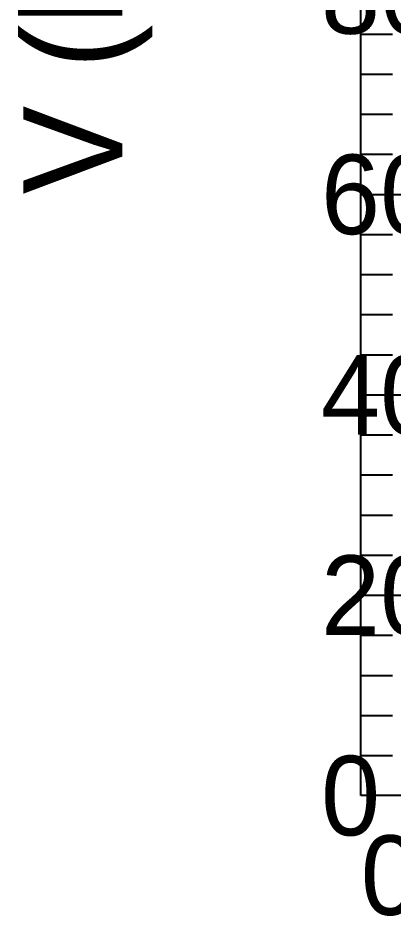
# Model space of a CAD drawing. Extents: x -35 to 179, y -35 to 147.
# Drawn here: x -34.5 to 3.3, y -12.1 to 78.2 of the extents above; entities that cross this region are included whole.
import ezdxf

# ---------------------------------------------------------------- set-up
doc = ezdxf.new("R2010")
doc.units = 0

msp = doc.modelspace()

# ---------------------------------------------------------------- linework, layer by layer
at = {"color": 0}
for p, q in [((0, 76.607), (3.2, 76.607)), ((0, 72.575), (3.2, 72.575)), ((0, 68.543), (3.2, 68.543)), ((0, 64.511), (3.2, 64.511)), ((0, 60.479), (6.4, 60.479)), ((0, 56.447), (3.2, 56.447)), ((0, 52.415), (3.2, 52.415)), ((0, 48.383), (3.2, 48.383)), ((0, 44.351), (3.2, 44.351)), ((0, 40.319), (6.4, 40.319)), ((0, 36.287), (3.2, 36.287)), ((0, 32.255), (3.2, 32.255)), ((0, 28.224), (3.2, 28.224)), ((0, 24.192), (3.2, 24.192)), ((0, 20.16), (6.4, 20.16)), ((0, 16.128), (3.2, 16.128)), ((0, 12.096), (3.2, 12.096)), ((0, 8.064), (3.2, 8.064)), ((0, 4.032), (3.2, 4.032))]:
    msp.add_line(p, q, dxfattribs=at)
msp.add_lwpolyline([(0, 0), (0, 120.958), (179.2, 120.958), (179.2, 0)], close=True, dxfattribs=at)

# ---------------------------------------------------------------- texts
msp.add_text('V (km/s)', height=10, rotation=90, dxfattribs=at).set_placement((-24, 60.479))
for s, p in [('80', (-4, 76.639)), ('60', (-4, 56.479)), ('40', (-4, 36.319)), ('20', (-4, 16.16)), ('0', (-4, -4)), ('0', (0, -12))]:
    msp.add_text(s, height=8, dxfattribs=at).set_placement(p)

doc.saveas('drawing.dxf')
